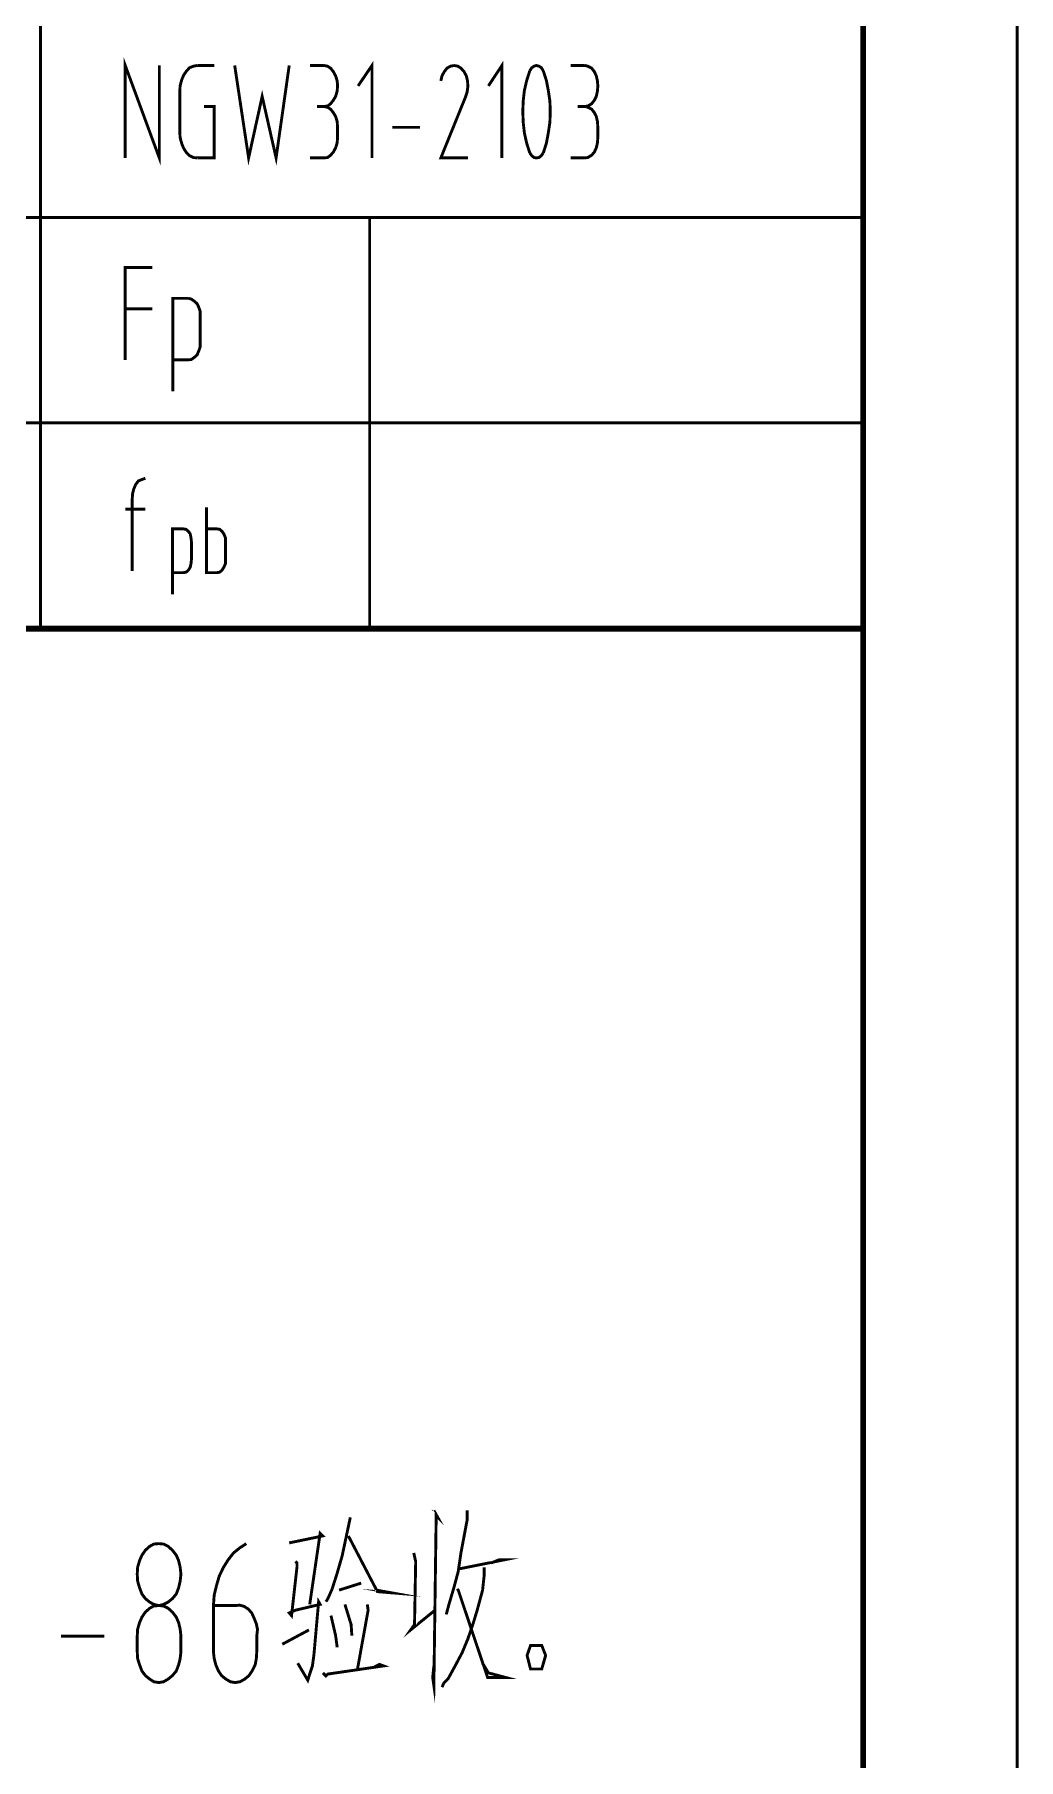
# Model space of a CAD drawing. Header units: millimetres. Extents: x 65 to 1398, y -63 to 357.
# Drawn here: x 389.5 to 418.7, y 69.5 to 120.6 of the extents above; entities that cross this region are included whole.
import ezdxf

# ---------------------------------------------------------------- set-up
doc = ezdxf.new("R2010")
doc.units = ezdxf.units.MM
doc.header["$LTSCALE"] = 0.25
doc.layers.add('P', color=7, linetype='Continuous')

msp = doc.modelspace()

# ---------------------------------------------------------------- linework, layer by layer
at = {"layer": 'P'}
for points, const_width in [([(147.0627246892411, 0.882), (418.677, 0.882), (418.677, 192.9259103528294), (147.0627246892411, 192.9259103528294), (147.0627246892411, 0.882)], 0.0858259029281714), ([(169.9197231099755, 5.458081097033865), (414.1119722389493, 5.458081097033865), (414.1119722389493, 188.3498292557956), (169.9197231099755, 188.3498292557956), (169.9197231099755, 5.458081097033865)], 0.1710016096220384), ([(389.7179099203195, 188.3498292557956), (389.7179099203195, 102.999869971135)], 0.0858259029281714), ([(392.2296179734371, 116.9569823367117), (392.2296179734371, 119.6982096605387), (393.2393727253117, 116.9569823367117), (393.2393727253117, 119.6982096605387)], 0.0858259029281714), ([(394.3629118181896, 119.6982096605387), (394.2484772809521, 119.6754527923381), (394.1333925474802, 119.6292888597025), (394.0417148784433, 119.5259076584481), (393.9617407416239, 119.4114731212105), (393.904523473005, 119.273631519538), (393.8583595403695, 119.1019797136817), (393.846656008152, 118.9413812438085)], 0.0858259029281714), ([(394.3629118181896, 119.6982096605387), (394.8674640960098, 119.6982096605387)], 0.0858259029281714), ([(395.4753975750843, 119.6982096605387), (395.8882721838676, 116.9569823367117), (396.2900934566676, 118.7807827739353), (396.7029680654509, 116.9569823367117), (397.0924356097992, 119.6982096605387)], 0.0858259029281714), ([(397.7120726210912, 119.6982096605387), (398.113243697657, 119.6982096605387)], 0.0858259029281714), ([(398.113243697657, 118.4823427023896), (398.2283284311288, 118.4940462346071), (398.3200061001658, 118.5629670354434), (398.3999802369852, 118.6656980404634), (398.4689010378215, 118.7807827739353), (398.515064970457, 118.9413812438085), (398.5261183064403, 119.0902761814642), (398.515064970457, 119.2391711191199), (398.4689010378215, 119.3887162530099), (398.3999802369852, 119.5148543224649), (398.3200061001658, 119.617585327485), (398.2283284311288, 119.6754527923381), (398.113243697657, 119.6982096605387)], 0.0858259029281714), ([(399.5469263942981, 116.9569823367117), (399.5469263942981, 119.6982096605387), (399.1340517855148, 119.0902761814642)], 0.0858259029281714), ([(401.978010114362, 119.6982096605387), (401.8752791093418, 119.6754527923381), (401.7718979080875, 119.617585327485), (401.6912735750337, 119.5148543224649), (401.6230029704318, 119.3887162530099), (401.5885425700136, 119.2391711191199)], 0.0858259029281714), ([(402.3226141185432, 118.7690792417178), (402.3681278549445, 118.9069208433904), (402.3908847231452, 119.0785726492467), (402.379831387162, 119.2391711191199), (402.3453709867439, 119.3887162530099), (402.2764501859076, 119.5148543224649), (402.1847725168707, 119.617585327485), (402.0930948478338, 119.6754527923381), (401.978010114362, 119.6982096605387)], 0.0858259029281714), ([(403.4006394750198, 116.9569823367117), (403.4006394750198, 119.6982096605387), (402.9988182022197, 119.0902761814642)], 0.0858259029281714), ([(404.6275597691521, 119.5376111906656), (404.5703425005333, 119.6292888597025), (404.5014216996971, 119.6754527923381), (404.4214475628776, 119.6982096605387), (404.3525267620414, 119.6754527923381), (404.2836059612051, 119.6292888597025), (404.2263886925863, 119.5376111906656)], 0.0858259029281714), ([(405.4416054545011, 119.6982096605387), (405.8544800632843, 119.6982096605387)], 0.0858259029281714), ([(405.8544800632843, 118.4823427023896), (405.9468079285556, 118.4940462346071), (406.0612424657932, 118.5629670354434), (406.1412166026125, 118.6656980404634), (406.1990840674656, 118.7807827739353), (406.2328942716495, 118.9413812438085), (406.2445978038669, 119.0902761814642), (406.2328942716495, 119.2391711191199), (406.1990840674656, 119.3887162530099), (406.1412166026125, 119.5148543224649), (406.0612424657932, 119.617585327485), (405.9468079285556, 119.6754527923381), (405.8544800632843, 119.6982096605387)], 0.0858259029281714), ([(404.2263886925863, 119.5376111906656), (404.1347110235494, 119.2508746513373), (404.0657902227131, 118.9524345797917), (404.031329822295, 118.6429411722628), (404.0196262900776, 118.3334477647339), (404.031329822295, 118.0122508249876), (404.0657902227131, 117.7027574174587), (404.1347110235494, 117.3926138136956), (404.2263886925863, 117.1058772743674)], 0.0858259029281714), ([(404.6275597691521, 117.1058772743674), (404.719237438189, 117.3926138136956), (404.7764547068077, 117.7027574174587), (404.8226186394434, 118.0122508249876), (404.8343221716608, 118.3334477647339), (404.8226186394434, 118.6429411722628), (404.7764547068077, 118.9524345797917), (404.719237438189, 119.2508746513373), (404.6275597691521, 119.5376111906656)], 0.0858259029281714), ([(393.846656008152, 117.7138107534419), (393.846656008152, 118.9413812438085)], 0.0858259029281714), ([(402.3226141185432, 118.7690792417178), (401.5885425700136, 116.9569823367117), (402.3908847231452, 116.9569823367117)], 0.0858259029281714), ([(394.5696742206984, 118.4823427023896), (394.8674640960098, 118.4823427023896), (394.8674640960098, 116.9569823367117), (394.3629118181896, 116.9569823367117)], 0.0858259029281714), ([(398.113243697657, 118.4823427023896), (397.9181848273657, 118.4823427023896)], 0.0858259029281714), ([(398.5261183064403, 117.8633558873319), (398.515064970457, 118.0350076931882), (398.4689010378215, 118.1845528270782), (398.3999802369852, 118.2989873643158), (398.3200061001658, 118.4023685655702), (398.2283284311288, 118.459585834189), (398.113243697657, 118.4823427023896)], 0.0858259029281714), ([(405.8544800632843, 118.4823427023896), (405.6483678570099, 118.4823427023896)], 0.0858259029281714), ([(406.2445978038669, 117.8633558873319), (406.2328942716495, 118.0350076931882), (406.1990840674656, 118.1845528270782), (406.1412166026125, 118.2989873643158), (406.0612424657932, 118.4023685655702), (405.9468079285556, 118.459585834189), (405.8544800632843, 118.4823427023896)], 0.0858259029281714), ([(393.846656008152, 117.7138107534419), (393.8583595403695, 117.5532122835688), (393.904523473005, 117.3815604777124), (393.9617407416239, 117.2437188760399), (394.0417148784433, 117.1175808065848), (394.1333925474802, 117.0259031375479), (394.2484772809521, 116.9686858689292), (394.3629118181896, 116.9569823367117)], 0.0858259029281714), ([(398.5261183064403, 117.8633558873319), (398.5261183064403, 117.5649158157862)], 0.0858259029281714), ([(400.1548598733726, 117.8633558873319), (400.9689055587216, 117.8633558873319)], 0.0858259029281714), ([(406.2445978038669, 117.8633558873319), (406.2445978038669, 117.5649158157862)], 0.0858259029281714), ([(398.113243697657, 116.9569823367117), (398.2283284311288, 116.9686858689292), (398.3200061001658, 117.0376066697654), (398.3999802369852, 117.1292843388023), (398.4689010378215, 117.2554224082574), (398.515064970457, 117.404317345913), (398.5261183064403, 117.5649158157862)], 0.0858259029281714), ([(404.2263886925863, 117.1058772743674), (404.2836059612051, 117.0259031375479), (404.3525267620414, 116.9686858689292), (404.4214475628776, 116.9569823367117), (404.5014216996971, 116.9686858689292), (404.5703425005333, 117.0259031375479), (404.6275597691521, 117.1058772743674)], 0.0858259029281714), ([(405.8544800632843, 116.9569823367117), (405.9468079285556, 116.9686858689292), (406.0612424657932, 117.0376066697654), (406.1412166026125, 117.1292843388023), (406.1990840674656, 117.2554224082574), (406.2328942716495, 117.404317345913), (406.2445978038669, 117.5649158157862)], 0.0858259029281714), ([(398.113243697657, 116.9569823367117), (397.7120726210912, 116.9569823367117)], 0.0858259029281714), ([(405.8544800632843, 116.9569823367117), (405.4416054545011, 116.9569823367117)], 0.0858259029281714), ([(362.8127897448064, 115.1910493643411), (414.1119722389493, 115.1910493643411)], 0.0858259029281714), ([(399.4780055934618, 115.1910493643411), (399.4780055934618, 102.999869971135)], 0.0858259029281714), ([(392.2296179734371, 110.9706256074717), (392.2296179734371, 113.7112027350645), (393.032610322803, 113.7112027350645)], 0.0858259029281714), ([(392.2296179734371, 112.4842824409322), (393.032610322803, 112.4842824409322)], 0.0858259029281714), ([(393.6405438018775, 110.0414951886508), (393.6405438018775, 112.7937758484611), (394.1106356792795, 112.7937758484611)], 0.0858259029281714), ([(394.4545894872265, 112.2664667024403), (394.4545894872265, 112.4043083041128), (394.4090757508253, 112.5304463735678), (394.3629118181896, 112.6331773785879), (394.2712341491527, 112.7138017116416), (394.1912600123333, 112.7710189802604), (394.1106356792795, 112.7937758484611)], 0.0858259029281714), ([(394.4545894872265, 112.2664667024403), (394.4545894872265, 111.4979347534925)], 0.0858259029281714), ([(394.1106356792795, 110.9706256074717), (394.1912600123333, 110.9816789434549), (394.2712341491527, 111.0388962120737), (394.3629118181896, 111.1195205451274), (394.4090757508253, 111.233955082365), (394.4545894872265, 111.36009315182), (394.4545894872265, 111.4979347534925)], 0.0858259029281714), ([(394.1106356792795, 110.9706256074717), (393.6405438018775, 110.9706256074717)], 0.0858259029281714), ([(362.8127897448064, 109.1013114338468), (414.1119722389493, 109.1013114338468)], 0.0858259029281714), ([(392.8264981165285, 107.460866334697), (392.7348204474916, 107.4264059342788), (392.6197357140197, 107.3808921978775), (392.5397615772003, 107.2775109966231), (392.4818941123472, 107.1396693949506), (392.4480839081634, 107.0024779895124), (392.4363803759459, 106.8418795196392)], 0.0858259029281714), ([(392.4363803759459, 104.7085856748867), (392.4363803759459, 106.8418795196392)], 0.0858259029281714), ([(392.2296179734371, 106.5434394480936), (392.8264981165285, 106.5434394480936)], 0.0858259029281714), ([(394.6385950215347, 106.6006567167123), (394.6385950215347, 104.6624217422511), (394.9480884290635, 104.6624217422511), (395.028062565883, 104.6741252744686), (395.0969833667192, 104.7313425430874), (395.154200635338, 104.8230202121243), (395.2003645679736, 104.9264014133787), (395.2003645679736, 105.0408359506162), (395.2003645679736, 105.591552161072), (395.2003645679736, 105.6949333623264), (395.154200635338, 105.809367899564), (395.0969833667192, 105.8899922326177), (395.028062565883, 105.9472095012365), (394.9480884290635, 105.9582628372196), (394.6385950215347, 105.9582628372196)], 0.0858259029281714), ([(393.62884026966, 104.0200278627585), (393.62884026966, 105.9582628372196), (393.9500372094064, 105.9582628372196)], 0.0858259029281714), ([(394.1912600123333, 105.591552161072), (394.1795564801158, 105.6949333623264), (394.1567996119152, 105.809367899564), (394.0995823432964, 105.8899922326177), (394.0306615424602, 105.9472095012365), (393.9500372094064, 105.9582628372196)], 0.0858259029281714), ([(394.1912600123333, 105.591552161072), (394.1912600123333, 105.0408359506162)], 0.0858259029281714), ([(393.9500372094064, 104.6624217422511), (394.0306615424602, 104.6741252744686), (394.0995823432964, 104.7313425430874), (394.1567996119152, 104.8230202121243), (394.1795564801158, 104.9264014133787), (394.1912600123333, 105.0408359506162)], 0.0858259029281714), ([(393.9500372094064, 104.6624217422511), (393.62884026966, 104.6624217422511)], 0.0858259029281714), ([(362.8127897448064, 102.999869971135), (414.1119722389493, 102.999869971135)], 0.1710016096220384), ([(401.3817801675049, 76.86263154833524), (401.4968649009767, 76.65586914582647), (401.4507009683412, 76.70203307846208), (401.3817801675049, 71.66691344000935), (401.3473197670867, 71.90813624293627), (401.3817801675049, 72.25209005088325)], 0.0858259029281714), ([(402.3681278549445, 76.86263154833524), (402.3681278549445, 76.57589500900704), (402.1847725168707, 75.60060065755054), (402.104148183817, 75.05053464332909), (401.978010114362, 74.57979256969274), (401.8291151767062, 74.07524029187259), (401.7491410398868, 73.77745041656121)], 0.0858259029281714), ([(397.0924356097992, 75.89904072909623), (398.0904868294564, 76.10515293537071), (398.0098624964027, 76.18577726842445), (397.7003690888738, 74.07524029187259)], 0.0858259029281714), ([(398.9045325148054, 76.65586914582647), (398.8700721143873, 76.49527067595331), (398.6639599081128, 75.52062652073111), (398.515064970457, 75.00437071069348), (398.365519836567, 74.53427883329145), (398.239381767112, 74.24754229396324), (398.1821644984933, 74.15586462492632)], 0.0858259029281714), ([(393.8811164085702, 74.96991031027534), (393.8583595403695, 75.17667271278412), (393.8128458039682, 75.37173158307543), (393.7439250031319, 75.53167985671429), (393.62884026966, 75.68122499060428), (393.502702200205, 75.79565952784185), (393.3655107947668, 75.8645803286781), (393.2276691930942, 75.87628386089558), (393.0787742554386, 75.8645803286781), (392.9526361859836, 75.79565952784185), (392.8264981165285, 75.68122499060428), (392.7231169152741, 75.53167985671429), (392.6541961144379, 75.37173158307543), (392.5969788458191, 75.17667271278412), (392.5852753136016, 74.96991031027534), (392.5969788458191, 74.76379810400087), (392.6541961144379, 74.56873923370958), (392.7231169152741, 74.38538389563575), (392.8264981165285, 74.24754229396324), (392.9526361859836, 74.14416109270884), (393.0787742554386, 74.07524029187259), (393.2276691930942, 74.04077989145446), (393.3655107947668, 74.07524029187259), (393.502702200205, 74.14416109270884), (393.62884026966, 74.24754229396324), (393.7439250031319, 74.38538389563575), (393.8128458039682, 74.56873923370958), (393.8583595403695, 74.76379810400087), (393.8811164085702, 74.96991031027534)], 0.0858259029281714), ([(395.8193513830313, 75.87628386089558), (395.6249427089743, 75.75014579144054), (395.4409371746662, 75.60060065755054), (395.2803387047931, 75.39448845127608), (395.1431472993548, 75.17667271278412), (395.0170092298998, 74.91269304165657), (394.9363848968461, 74.63766003454583), (394.8674640960098, 74.35092349521763), (394.8447072278092, 74.04077989145446), (394.8447072278092, 72.67601799564967), (394.8674640960098, 72.4699057893752), (394.9136280286454, 72.28655045130138), (394.9936021654648, 72.10254491699325), (395.0852798345018, 71.96535351155504), (395.2120681001911, 71.86197231030066), (395.3492595056293, 71.78199817348123), (395.4871011073018, 71.75859110904626), (395.6359960449576, 71.78199817348123), (395.77383764663, 71.86197231030066), (395.8999757160851, 71.96535351155504), (395.9916533851219, 72.10254491699325), (396.0833310541589, 72.28655045130138), (396.117791454577, 72.4699057893752), (396.1294949867945, 72.67601799564967), (396.1294949867945, 73.13505653706854), (396.1522518549951, 73.33011540735983), (396.117791454577, 73.50176721321617), (396.0488706537408, 73.67406921530682), (395.9799498529045, 73.82296415296251), (395.8772188478844, 73.93804888643437), (395.7510807784294, 74.0180230232538), (395.6249427089743, 74.05248342367194), (395.4871011073018, 74.04077989145446), (394.8447072278092, 74.04077989145446)], 0.0858259029281714), ([(398.8473152461866, 76.10515293537071), (399.7075248641712, 74.4536545002377), (400.1203994729544, 74.41984429605388), (399.6730644637531, 74.49981843287331)], 0.0858259029281714), ([(397.2764411441073, 75.34832451864047), (397.3219548805087, 75.30281078223916), (397.3219548805087, 75.17667271278412), (397.1613564106354, 73.74299001614307), (397.0924356097992, 73.82296415296251), (397.2764411441073, 73.90358848601625), (398.0098624964027, 74.07524029187259), (397.9643487600014, 74.15586462492632), (397.8265071583288, 72.59604385883024), (397.7809934219275, 72.25209005088325), (397.7003690888738, 72.01086724795636), (397.643151820255, 71.82751190988252), (397.3447117487093, 72.33206418770268)], 0.0858259029281714), ([(400.7855502206478, 75.60060065755054), (400.8427674892666, 75.34832451864047), (400.8083070888484, 73.47901034501552), (400.6938725516109, 73.31841187514236), (401.416240567923, 73.90358848601625)], 0.0858259029281714), ([(402.8726801327647, 75.17667271278412), (402.8726801327647, 74.92439657387405), (402.8271663963634, 74.49981843287331), (402.6665679264902, 73.90358848601625), (402.5514831930184, 73.52517427765113), (402.3908847231452, 73.05443220401479), (402.2192329172889, 72.64155759523155), (402.0124705147801, 72.25209005088325), (401.8063583085056, 71.87367584251813), (401.6802202390505, 71.7475377730631), (401.6230029704318, 71.62139970360805)], 0.0858259029281714), ([(402.1386085842351, 75.13050878014852), (403.4578567436386, 75.39448845127608), (403.3089618059829, 75.39448845127608), (403.0794425352734, 75.30281078223916)], 0.0858259029281714), ([(399.2257294545517, 74.7059306391478), (398.5722822390758, 74.49981843287331)], 0.0858259029281714), ([(402.0703379796332, 74.53427883329145), (402.104148183817, 74.49981843287331), (402.9760613340191, 71.90813624293627), (403.5150740122574, 71.90813624293627), (402.9988182022197, 72.04532764837448), (402.8271663963634, 72.33206418770268)], 0.0858259029281714), ([(393.8811164085702, 73.13505653706854), (393.8583595403695, 73.341168743343), (393.8128458039682, 73.5362276136343), (393.7439250031319, 73.69682608350747), (393.62884026966, 73.84637121739746), (393.502702200205, 73.96080575463503), (393.3655107947668, 74.02972655547129), (393.2276691930942, 74.04077989145446), (393.0787742554386, 74.02972655547129), (392.9526361859836, 73.96080575463503), (392.8264981165285, 73.84637121739746), (392.7231169152741, 73.69682608350747), (392.6541961144379, 73.5362276136343), (392.5969788458191, 73.341168743343), (392.5852753136016, 73.13505653706854)], 0.0858259029281714), ([(398.331059436149, 73.74299001614307), (398.4689010378215, 73.14676006928602), (398.515064970457, 72.80215606510471)], 0.0858259029281714), ([(398.7439340449322, 74.07524029187259), (398.9279395792403, 73.47901034501552), (398.950696447441, 73.14676006928602)], 0.0858259029281714), ([(399.4090847926255, 74.07524029187259), (399.4324918570605, 73.90358848601625), (399.1112949173141, 72.12595198142822)], 0.0858259029281714), ([(390.325843399394, 73.13505653706854), (391.6106311583794, 73.13505653706854)], 0.0858259029281714), ([(392.5852753136016, 72.67601799564967), (392.5852753136016, 73.13505653706854)], 0.0858259029281714), ([(393.8811164085702, 73.13505653706854), (393.8811164085702, 72.67601799564967)], 0.0858259029281714), ([(396.8863234035248, 72.89448393037593), (397.6776122206731, 73.31841187514236)], 0.0858259029281714), ([(392.5852753136016, 72.67601799564967), (392.5969788458191, 72.4699057893752), (392.6541961144379, 72.28655045130138), (392.7231169152741, 72.10254491699325), (392.8264981165285, 71.96535351155504), (392.9526361859836, 71.86197231030066), (393.0787742554386, 71.78199817348123), (393.2276691930942, 71.75859110904626), (393.3655107947668, 71.78199817348123), (393.502702200205, 71.86197231030066), (393.62884026966, 71.96535351155504), (393.7439250031319, 72.10254491699325), (393.8128458039682, 72.28655045130138), (393.8583595403695, 72.4699057893752), (393.8811164085702, 72.67601799564967)], 0.0858259029281714), ([(404.5813958365164, 72.8600235299578), (404.6964805699884, 72.56158345841212), (404.5813958365164, 72.16041238184634), (404.2491455607869, 72.16041238184634), (404.1457643595326, 72.56158345841212), (404.2491455607869, 72.8600235299578), (404.5813958365164, 72.8600235299578)], 0.0858259029281714), ([(398.0904868294564, 72.04532764837448), (398.1821644984933, 71.95364997933757), (398.239381767112, 72.01086724795636), (399.8908802022451, 72.25209005088325), (399.76474213279, 72.29760378728456), (399.6158471951343, 72.21762965046513)], 0.0858259029281714)]:
    msp.add_lwpolyline(points, dxfattribs=dict(at, const_width=const_width))

doc.saveas('drawing.dxf')
